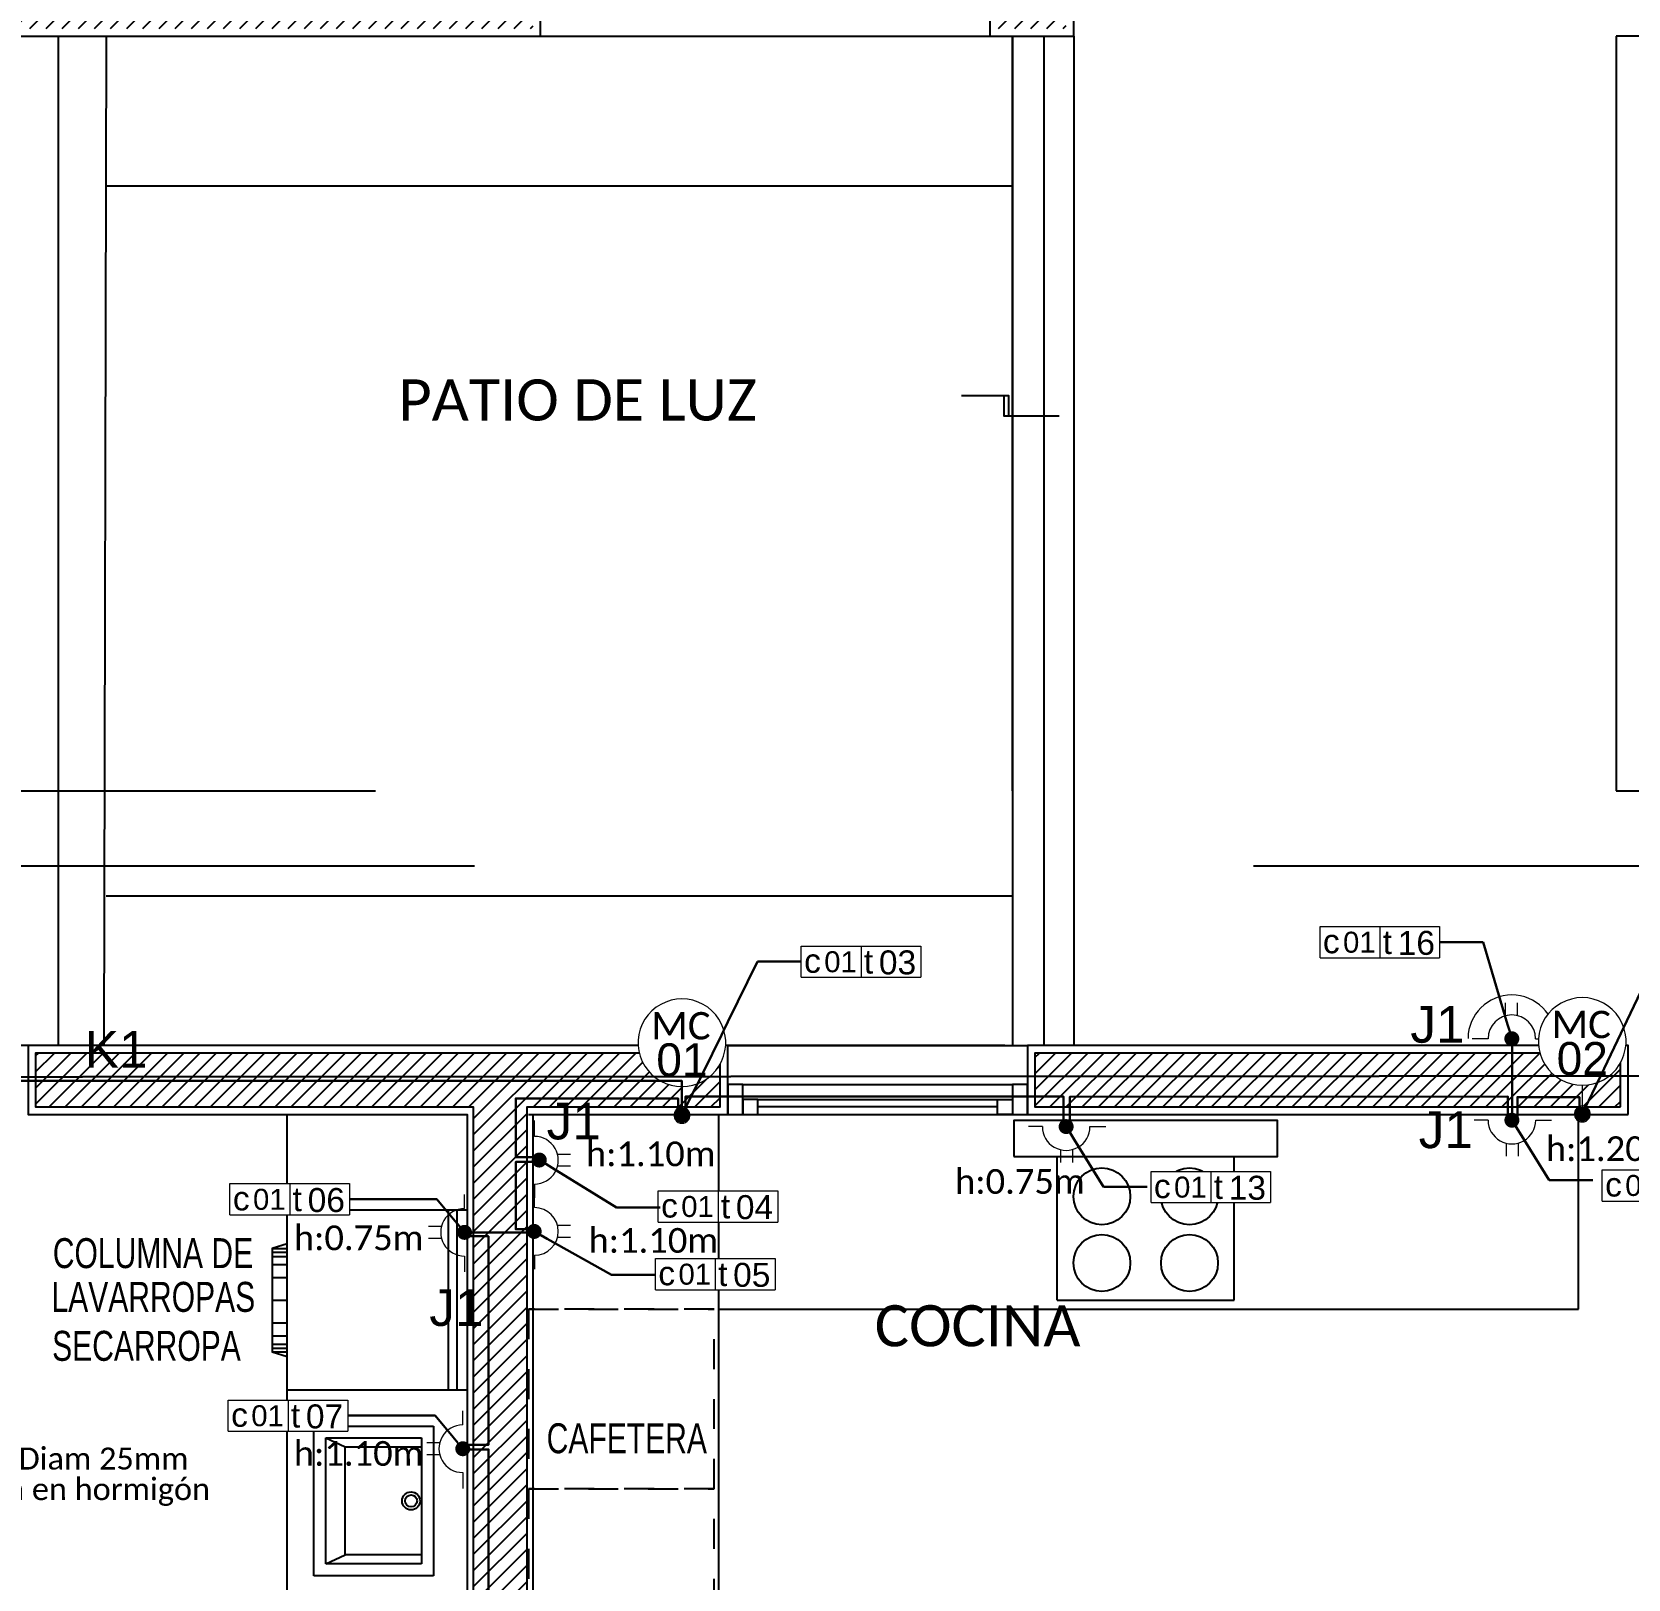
# Model space of a CAD drawing. Header units: millimetres. Extents: x 430 to 1353, y -204 to 152.
# Drawn here: x 645.2 to 650.53, y 6.86 to 12.03 of the extents above; entities that cross this region are included whole.
import ezdxf
from ezdxf import colors
from ezdxf.entities.mleader import LeaderData, LeaderLine
from ezdxf.enums import TextEntityAlignment as Align
from ezdxf.math import Vec2, Vec3

# ---------------------------------------------------------------- set-up
doc = ezdxf.new("R2010")
doc.units = ezdxf.units.MM
doc.linetypes.add('DASHED', pattern=[0.3, 0.17, -0.13])
doc.linetypes.add('HIDDENX3', pattern=[0.15, 0.1, -0.05])
doc.layers.get('0').update_dxf_attribs({"color": 250})
for name, color, linetype in [('A Eq. Fijo', 252, 'Continuous'), ('AN - Designacion Corte 1-50', 252, 'Continuous'), ('AR - Carpinteria', 252, 'Continuous'), ('AR - Equipamiento Fijo', 252, 'Continuous'), ('AR - Ht', 252, 'Continuous'), ('AR - Proyeccion', 252, 'DASHED'), ('AR - Vista 05', 252, 'Continuous'), ('AR - Vista 1', 252, 'Continuous'), ('AR - Vista 2', 252, 'Continuous'), ('AR - Vista 4', 252, 'Continuous'), ('AR_Vista 1', 252, 'Continuous'), ('ER-AA', 252, 'HIDDENX3'), ('ND- ESPACIOS', 253, 'Continuous')]:
    doc.layers.add(name, color=color, linetype=linetype)
for name, color, linetype, lineweight in [('ND-Cotas', 252, 'Continuous', 9), ('ND-texto', 251, 'Continuous', 15), ('ND-TUE_Boca', 5, 'Continuous', 9), ('ND-TUG-C1', 112, 'Continuous', 30), ('ND-TUG-C4', 173, 'Continuous', 30), ('ND-TUG_Boca', 160, 'Continuous', 9)]:
    doc.layers.add(name, color=color, linetype=linetype, lineweight=lineweight)
doc.styles.add('50-TXT', font='GOTHIC.TTF', dxfattribs={"width": 0.75, "height": 0.1})
doc.styles.add('Arial', font='arial.ttf')
doc.styles.add('IMPLANTACION', font='arial.ttf', dxfattribs={"height": 0.3})
doc.styles.add('MtXpl_Calibri', font='calibri.ttf')
doc.styles.get("Standard").update_dxf_attribs({"font": 'arial.ttf'})

# ---------------------------------------------------------------- blocks, each defined once
blk = doc.blocks.new('Toma_doble')
for p, q in [((-0.0208, 0.1066), (-0.0208, 0.1501)), ((0.0192, 0.1071), (0.0192, 0.1501)), ((-0.0794, 0.03), (-0.1322, 0.03)), ((0.0794, 0.03), (0.126, 0.03))]:
    blk.add_line(p, q)
blk.add_arc((0, 0.03), 0.0794, 360, 180)
blk = doc.blocks.new('Motor_cortinero')
for points in [[(689.0719, 30.4479), (689.0473, 30.4464), (689.0231, 30.4418), (688.9996, 30.4341), (688.9773, 30.4236), (688.9565, 30.4104), (688.9375, 30.3947), (688.9206, 30.3767), (688.9061, 30.3567), (688.8942, 30.3351), (688.8851, 30.3122), (688.879, 30.2883), (688.8759, 30.2638), (688.8759, 30.2391), (688.879, 30.2147), (688.8851, 30.1908), (688.8942, 30.1678), (688.9061, 30.1462), (688.9206, 30.1263), (688.9375, 30.1083), (688.9565, 30.0925), (688.9773, 30.0793), (688.9996, 30.0688), (689.0231, 30.0612), (689.0473, 30.0566), (689.0719, 30.055), (689.0966, 30.0566), (689.1208, 30.0612), (689.1443, 30.0688), (689.1666, 30.0793), (689.1874, 30.0925), (689.2064, 30.1083), (689.2233, 30.1263), (689.2378, 30.1462), (689.2497, 30.1678), (689.2588, 30.1908), (689.2649, 30.2147), (689.268, 30.2391), (689.268, 30.2638), (689.2649, 30.2883), (689.2588, 30.3122), (689.2497, 30.3351), (689.2378, 30.3567), (689.2233, 30.3767), (689.2064, 30.3947), (689.1874, 30.4104), (689.1666, 30.4236), (689.1443, 30.4341), (689.1208, 30.4418), (689.0966, 30.4464)], [(689.0719, 29.9621), (689.0634, 29.9611), (689.0553, 29.958), (689.0482, 29.9531), (689.0424, 29.9467), (689.0384, 29.939), (689.0364, 29.9306), (689.0364, 29.922), (689.0384, 29.9136), (689.0424, 29.9059), (689.0482, 29.8995), (689.0553, 29.8946), (689.0634, 29.8915), (689.0719, 29.8904), (689.0805, 29.8915), (689.0886, 29.8946), (689.0957, 29.8995), (689.1014, 29.9059), (689.1055, 29.9136), (689.1075, 29.922), (689.1075, 29.9306), (689.1055, 29.939), (689.1014, 29.9467), (689.0957, 29.9531), (689.0886, 29.958), (689.0805, 29.9611)]]:
    blk.add_wipeout(points)
h = blk.add_hatch()
h.set_pattern_fill('ANGLE', color=256)
h.set_pattern_definition([(0, (0, -0.042), (0, 6.985), [5.08, -1.905]), (90, (0, -0.042), (-6.985, 4e-16), [5.08, -1.905])])
h.paths.add_polyline_path([(689.0361, 29.9263, 1), (689.1078, 29.9263, 1)])
blk.add_line((689.0719, 30.055), (689.0719, 29.9263))
for points in [[(689.0719, 30.4479), (689.0473, 30.4464), (689.0231, 30.4418), (688.9996, 30.4341), (688.9773, 30.4236), (688.9565, 30.4104), (688.9375, 30.3947), (688.9206, 30.3767), (688.9061, 30.3567), (688.8942, 30.3351), (688.8851, 30.3122), (688.879, 30.2883), (688.8759, 30.2638), (688.8759, 30.2391), (688.879, 30.2147), (688.8851, 30.1908), (688.8942, 30.1678), (688.9061, 30.1462), (688.9206, 30.1263), (688.9375, 30.1083), (688.9565, 30.0925), (688.9773, 30.0793), (688.9996, 30.0688), (689.0231, 30.0612), (689.0473, 30.0566), (689.0719, 30.055), (689.0966, 30.0566), (689.1208, 30.0612), (689.1443, 30.0688), (689.1666, 30.0793), (689.1874, 30.0925), (689.2064, 30.1083), (689.2233, 30.1263), (689.2378, 30.1462), (689.2497, 30.1678), (689.2588, 30.1908), (689.2649, 30.2147), (689.268, 30.2391), (689.268, 30.2638), (689.2649, 30.2883), (689.2588, 30.3122), (689.2497, 30.3351), (689.2378, 30.3567), (689.2233, 30.3767), (689.2064, 30.3947), (689.1874, 30.4104), (689.1666, 30.4236), (689.1443, 30.4341), (689.1208, 30.4418), (689.0966, 30.4464)], [(689.0719, 29.9621), (689.0634, 29.9611), (689.0553, 29.958), (689.0482, 29.9531), (689.0424, 29.9467), (689.0384, 29.939), (689.0364, 29.9306), (689.0364, 29.922), (689.0384, 29.9136), (689.0424, 29.9059), (689.0482, 29.8995), (689.0553, 29.8946), (689.0634, 29.8915), (689.0719, 29.8904), (689.0805, 29.8915), (689.0886, 29.8946), (689.0957, 29.8995), (689.1014, 29.9059), (689.1055, 29.9136), (689.1075, 29.922), (689.1075, 29.9306), (689.1055, 29.939), (689.1014, 29.9467), (689.0957, 29.9531), (689.0886, 29.958), (689.0805, 29.9611)]]:
    blk.add_lwpolyline(points, close=True)
at = {"style": 'MtXpl_Calibri'}
blk.add_text('MC', height=0.12264, rotation=0.00461, dxfattribs=at).set_placement((688.9347, 30.2663))
blk = doc.blocks.new('Motor cortinero numerado')
at = {"xscale": 0.744428715064112, "yscale": 0.744428715064112, "zscale": 0.744428715064112}
blk.add_blockref('Motor_cortinero', (-512.9649, -22.278), dxfattribs=at)
at = {"style": 'IMPLANTACION'}
blk.add_attdef('NU', text='', height=0.11, dxfattribs=at).set_placement((0, 0.1852), align=Align.MIDDLE)
blk = doc.blocks.new('_Dot')
at = {"color": 0, "linetype": 'ByBlock', "lineweight": -2}
blk.add_line((-0.5, 0), (-1, 0), dxfattribs=at)
at = {"color": 0, "linetype": 'ByBlock', "const_width": 0.5}
blk.add_lwpolyline([(-0.25, 0, 1), (0.25, 0, 1)], format="xyb", close=True, dxfattribs=at)
blk = doc.blocks.new('Nomenclatura toma 10 A')
at = {"lineweight": 9}
blk.add_lwpolyline([(0, 0.0522), (0.3993, 0.0522), (0.3993, -0.0522), (0, -0.0522)], close=True, dxfattribs=at)
blk.add_wipeout([(0, 0.0522), (0.3993, 0.0522), (0.3993, -0.0522), (0, -0.0522)], dxfattribs=at)
for p, q in [((0, -0.0522), (0, 0.0522)), ((0, 0.0522), (0.3993, 0.0522)), ((0.1996, 0.0522), (0.1996, -0.0522)), ((0.1996, 0.0522), (0.1996, -0.0522)), ((0.3993, 0.0522), (0.3993, -0.0522)), ((0, -0.0522), (0.3993, -0.0522)), ((0, -0.0522), (0.3993, -0.0522))]:
    blk.add_line(p, q, dxfattribs=at)
at = {"lineweight": 9, "style": 'IMPLANTACION'}
for s, p in [('c', (0.0097, -0.0373)), ('t', (0.2092, -0.0399))]:
    blk.add_text(s, height=0.08, dxfattribs=at).set_placement(p)
for p, height in [((0.0769, -0.0353), 0.07), ((0.2594, -0.0426), 0.08)]:
    blk.add_attdef('00', p, '', height=height, dxfattribs=at)
blk = doc.blocks.new('lavarropas')
for p, q in [((0.4413, 1.1183), (0.4413, 0.5183)), ((1.0413, 1.1183), (0.4413, 1.1183)), ((0.4413, 1.0848), (1.0413, 1.0848)), ((1.0413, 1.1183), (1.0413, 0.5183)), ((0.4413, 1.0559), (1.0413, 1.0559)), ((0.4413, 0.5183), (1.0413, 0.5183)), ((0.5691, 0.4674), (0.5691, 0.5183)), ((0.5814, 0.4674), (0.5814, 0.5183)), ((0.595, 0.4674), (0.595, 0.5183)), ((0.6222, 0.4674), (0.6222, 0.5183)), ((0.6654, 0.4674), (0.6654, 0.5183)), ((0.7413, 0.4674), (0.7413, 0.5183)), ((0.8173, 0.4674), (0.8173, 0.5183)), ((0.8605, 0.4674), (0.8605, 0.5183)), ((0.8876, 0.4674), (0.8876, 0.5183)), ((0.9012, 0.4674), (0.9012, 0.5183)), ((0.9136, 0.4674), (0.9136, 0.5183))]:
    blk.add_line(p, q)
blk.add_lwpolyline([(0.5535, 0.5183), (0.9292, 0.5183), (0.9136, 0.4674), (0.5691, 0.4674)], close=True)
blk = doc.blocks.new('SAPLS521')
for p, q in [((-0.25, 0), (0.25, 0)), ((-0.25, -0.4), (-0.25, 0)), ((0.25, 0), (0.25, -0.4)), ((-0.21, -0.04), (0.21, -0.04)), ((-0.21, -0.36), (-0.21, -0.04)), ((-0.1805, -0.2953), (-0.1805, -0.04)), ((0.1805, -0.04), (0.1805, -0.2953)), ((0.21, -0.04), (0.21, -0.36)), ((-0.21, -0.36), (-0.1805, -0.2953)), ((0.1805, -0.2953), (-0.1805, -0.2953)), ((0.21, -0.36), (0.1805, -0.2953)), ((0.21, -0.36), (-0.21, -0.36)), ((0.25, -0.4), (-0.25, -0.4))]:
    blk.add_line(p, q)
for radius in [0.03, 0.02]:
    blk.add_circle((0, -0.0751), radius)
blk = doc.blocks.new('*U496')
at = {"color": 8}
blk.add_line((0.9, 0.025), (0.1, 0.025), dxfattribs=at)
at = {"layer": 'AR - Carpinteria'}
for p, q in [((0.05, 0.1), (0.95, 0.1)), ((0.05, 0), (0.95, 0)), ((0.1, 0.05), (0.9, 0.05))]:
    blk.add_line(p, q, dxfattribs=at)
for points in [[(0, 0), (0.05, 0), (0.05, 0.1), (0, 0.1)], [(0.95, 0), (1, 0), (1, 0.1), (0.95, 0.1)], [(0.05, 0), (0.1, 0), (0.1, 0.05), (0.05, 0.05)], [(0.95, 0), (0.9, 0), (0.9, 0.05), (0.95, 0.05)]]:
    blk.add_lwpolyline(points, close=True, dxfattribs=at)
blk = doc.blocks.new('PLANTA BAJA')
at = {"layer": 'AR - Ht', "true_color": 0x383838, "transparency": 33554610}
h = blk.add_hatch(dxfattribs=at)
h.set_pattern_fill('ANSI31', color=250, scale=0.012)
h.set_pattern_definition([(45, (-605.2518, -51.777135), (-0.0269407684, 0.0269407684), [])])
h.paths.add_polyline_path([(23.605, 24.735), (23.425, 24.735), (23.425, 24.69), (22.52, 24.69), (22.52, 24.6304), (22.7591, 24.6304), (22.7591, 24.5804), (22.52, 24.5804), (22.52, 24.52), (23.425, 24.52), (23.425, 24.45), (23.605, 24.45)])
h.paths.add_polyline_path([(18.205, 30.805), (18.025, 30.805), (18.025, 30.625), (18.205, 30.625)])
h.paths.add_polyline_path([(0.205, 16.225), (1.215, 16.225), (1.215, 16.405), (0.025, 16.405), (0.025, 10.52), (0.205, 10.52), (0.205, 11.8904), (0.205, 13.0025), (1.1975, 13.0025), (1.1975, 13.0679), (0.5175, 13.0679), (0.5175, 13.1179), (1.1975, 13.1179), (1.1975, 13.1825), (0.205, 13.1825), (0.205, 14.9569), (0.82, 14.9569), (0.82, 15.0769), (0.205, 15.0769)])
h.paths.add_polyline_path([(4.45, 16.405), (2.165, 16.405), (2.165, 16.225), (3.625, 16.225), (3.625, 13.1825), (2.6375, 13.1825), (2.6375, 13.1179), (3.3175, 13.1179), (3.3175, 13.0679), (2.6375, 13.0679), (2.6375, 13.0025), (3.625, 13.0025), (3.625, 12.015), (3.805, 12.015), (3.805, 16.225), (4.45, 16.225)])
h.paths.add_polyline_path([(7.455, 16.405), (5.5, 16.405), (5.5, 16.225), (7.455, 16.225)])
h.paths.add_polyline_path([(7.34, 11.005), (3.805, 11.005), (3.805, 11.075), (3.625, 11.075), (3.625, 10.825), (4.155, 10.825), (4.155, 8.47), (3.625, 8.47), (3.625, 8.35), (4.275, 8.35), (4.275, 10.825), (7.22, 10.825), (7.22, 7.405), (7.225, 7.405), (7.225, 0.025), (7.405, 0.025), (7.405, 7.225), (7.475, 7.225), (7.475, 7.405), (7.34, 7.405)])
h.paths.add_polyline_path([(3.805, 7.405), (2.615, 7.405), (2.615, 7.8154), (2.495, 7.8154), (2.495, 7.405), (0.205, 7.405), (0.205, 7.96), (0.025, 7.96), (0.025, 0.025), (0.205, 0.025), (0.205, 7.225), (3.805, 7.225)])
h.paths.add_polyline_path([(11.69, 7.405), (9.89, 7.405), (9.725, 7.405), (9.725, 7.225), (11.69, 7.225)])
h.paths.add_polyline_path([(14.62, 11.005), (10.81, 11.005), (10.81, 10.825), (14.62, 10.825)])
h.paths.add_polyline_path([(18.225, 11.005), (15.875, 11.005), (15.875, 10.825), (18.055, 10.825), (18.055, 9.505), (17.475, 9.505), (17.475, 9.175), (17.215, 9.175), (17.215, 9.055), (18.055, 9.055), (18.055, 7.405), (17.47, 7.405), (17.47, 7.225), (18.035, 7.225), (18.195, 7.225), (18.22, 7.225), (18.22, 7.405), (18.175, 7.405), (18.175, 10.825), (18.225, 10.825)])
h.paths.add_polyline_path([(18.055, 9.425), (18.055, 9.175), (17.555, 9.175), (17.555, 9.425)], flags=16)
h.paths.add_polyline_path([(16.42, 7.405), (16.375, 7.405), (16.375, 9.95), (16.255, 9.95), (16.255, 7.405), (13.74, 7.405), (13.74, 7.225), (14.29, 7.225), (14.29, 5.415), (14.74, 5.415), (14.74, 7.225), (16.395, 7.225), (16.42, 7.2251)])
h.paths.add_polyline_path([(23.605, 16.405), (21.57, 16.405), (21.57, 16.225), (23.425, 16.225), (23.425, 11.685), (19.375, 11.685), (19.375, 12.365), (19.255, 12.365), (19.17, 12.365), (19.17, 12.245), (19.255, 12.245), (19.255, 11.005), (19.165, 11.005), (19.165, 10.825), (19.375, 10.825), (19.375, 11.565), (23.425, 11.565), (23.425, 7.405), (21.57, 7.405), (21.57, 7.225), (23.605, 7.225)])
h.paths.add_polyline_path([(18.22, 16.405), (17.91, 16.405), (17.91, 16.225), (18.055, 16.225), (18.055, 12.25), (18.22, 12.25), (18.22, 12.36), (18.175, 12.36), (18.175, 16.225), (18.22, 16.225)])
h.paths.add_polyline_path([(21.77, 23.57), (20.7625, 23.57), (20.7625, 23.535), (21.3625, 23.535), (21.3625, 23.435), (20.7625, 23.435), (20.7625, 23.4), (21.66, 23.4), (21.66, 23.165), (21.77, 23.165)])
h.paths.add_polyline_path([(18.9175, 23.535), (19.5125, 23.535), (19.5125, 23.57), (18.215, 23.57), (18.215, 23.615), (18.025, 23.615), (18.025, 19.825), (18.23, 19.825), (18.255, 19.825), (18.255, 20.005), (18.205, 20.005), (18.205, 23.4), (19.5125, 23.4), (19.5125, 23.435), (18.9175, 23.435)])
h.paths.add_polyline_path([(23.605, 30.805), (23.355, 30.805), (23.355, 30.625), (23.425, 30.625), (23.425, 26.15), (21.66, 26.15), (21.66, 24.52), (21.77, 24.52), (21.77, 26.04), (23.425, 26.04), (23.425, 25.785), (23.605, 25.785)])
h.paths.add_polyline_path([(3.825, 20.005), (2.3749, 20.005), (2.3749, 20.055), (2.265, 20.055), (2.265, 20.005), (0.205, 20.005), (0.205, 20.055), (0.025, 20.055), (0.025, 19.825), (3.825, 19.825)])
h.paths.add_polyline_path([(5.605, 23.61), (5.425, 23.61), (5.425, 20.005), (5.375, 20.005), (5.375, 19.825), (5.4, 19.825), (5.605, 19.825)])
h.paths.add_polyline_path([(5.605, 30.805), (5.425, 30.805), (5.425, 30.625), (5.605, 30.625)])
h.paths.add_polyline_path([(0.21, 21.41), (0.21, 21.66), (0.36, 21.66), (0.36, 21.41)], flags=16)
h.paths.add_polyline_path([(0.435, 21.66), (2.2649, 21.66), (2.2649, 20.905), (2.3749, 20.905), (2.3749, 21.66), (4.055, 21.66), (4.055, 20.96), (4.165, 20.96), (4.165, 21.635), (4.165, 22.685), (4.015, 22.685), (4.015, 21.77), (1.965, 21.77), (1.965, 22.685), (1.815, 22.685), (1.815, 21.77), (0.42, 21.77), (0.205, 21.77), (0.205, 30.625), (0.275, 30.625), (0.275, 30.805), (0.23, 30.805), (0.025, 30.805), (0.025, 21.085), (0.205, 21.085), (0.205, 21.335), (0.435, 21.335)])
h.paths.add_polyline_path([(1.995, 8.7404), (1.995, 9.055), (2.445, 9.055), (2.445, 8.7404)], flags=16)
h.paths.add_polyline_path([(2.615, 9.035), (2.615, 9.175), (0.205, 9.175), (0.205, 9.47), (0.025, 9.47), (0.025, 9.035), (0.025, 9.01), (0.205, 9.01), (0.205, 9.055), (1.915, 9.055), (1.915, 8.6604), (2.615, 8.6604)])
h.paths.add_polyline_path([(23.425, 21.935), (23.17, 21.935), (23.17, 22.09), (23.425, 22.09)], flags=16)
h.paths.add_polyline_path([(23.605, 23.4), (23.425, 23.4), (23.425, 23.335), (22.62, 23.335), (22.62, 23.2754), (22.8591, 23.2754), (22.8591, 23.2254), (22.62, 23.2254), (22.62, 23.165), (23.425, 23.165), (23.425, 22.165), (23.095, 22.165), (23.095, 21.935), (21.795, 21.935), (21.66, 21.935), (21.66, 21.865), (21.795, 21.865), (23.425, 21.865), (23.425, 20.005), (21.77, 20.005), (21.77, 21.115), (21.66, 21.115), (21.66, 20.005), (21.605, 20.005), (21.605, 19.825), (21.64, 19.825), (23.605, 19.825)])
at = {"layer": 'AN - Designacion Corte 1-50'}
blk.add_lwpolyline([(5.5811, 18.531), (5.413, 18.531), (5.413, 18.599), (5.2702, 18.599)], dxfattribs=at)
at = {"layer": 'AR - Carpinteria'}
blk.add_line((3.85, 19.8), (5.35, 19.8), dxfattribs=at)
at = {"layer": 'AR - Equipamiento Fijo'}
for p, q in [((3.005, 13.19), (3.005, 16.2)), ((4.445, 13.163), (4.445, 16.2)), ((7.315, 15.55), (7.315, 16.2)), ((5.575, 15.58), (5.575, 16.06)), ((5.575, 16.06), (6.165, 16.06)), ((6.165, 15.58), (6.165, 16.06)), ((5.575, 15.58), (6.165, 15.58)), ((4.445, 15.55), (7.315, 15.55))]:
    blk.add_line(p, q, dxfattribs=at)
at = {"layer": 'AR - Proyeccion', "ltscale": 20}
for points in [[(0, 6.49), (-0.0998, 6.49), (-0.1002, 17.28), (5.425, 17.28), (5.425, 19.8)], [(7.44, 19.8), (7.44, 17.28), (7.64, 17.28), (7.64, 19.8), (7.44, 19.8)]]:
    blk.add_lwpolyline(points, dxfattribs=at)
blk.add_lwpolyline([(0.23, 17.03), (23.4, 17.03), (23.4, 16.43), (0.23, 16.43)], close=True, dxfattribs=at)
at = {"layer": 'AR - Vista 05'}
for points in [[(5.4, 19.8), (5.63, 19.8), (5.63, 23.635), (5.4, 23.635), (5.4, 20.03), (5.35, 20.03), (5.35, 19.8)], [(7.48, 16.2), (7.48, 16.43), (5.475, 16.43), (5.475, 16.2)], [(5.43, 16.06), (6.31, 16.06), (6.31, 16.18), (5.43, 16.18)]]:
    blk.add_lwpolyline(points, close=True, dxfattribs=at)
for points in [[(0, 20.08), (0, 19.8), (3.85, 19.8), (3.85, 20.03), (2.3999, 20.03), (2.3999, 20.08), (2.2399, 20.08), (2.24, 20.03), (0.23, 20.03), (0.23, 20.08)], [(2.6175, 13.0679), (2.6175, 12.9825), (3.605, 12.9825), (3.605, 11.995), (3.825, 11.995), (3.825, 16.2), (4.475, 16.2), (4.475, 16.43), (2.14, 16.43), (2.14, 16.2), (3.605, 16.2), (3.605, 13.2025), (2.6175, 13.2025), (2.6175, 13.1179)]]:
    blk.add_lwpolyline(points, dxfattribs=at)
for centre in [(5.7238, 15.9264), (6.0162, 15.9264), (5.7238, 15.7042), (6.0162, 15.7042)]:
    blk.add_circle(centre, 0.0949, dxfattribs=at)
at = {"layer": 'AR - Vista 1'}
blk.add_line((4.475, 16.43), (5.475, 16.43), dxfattribs=at)
at = {"layer": 'AR - Vista 2'}
for points in [[(2.24, 19.8), (2.24, 16.43)], [(2.4, 19.8), (2.3928, 16.43)], [(5.425, 19.8), (5.425, 16.43)], [(5.53, 19.8), (5.53, 16.43)], [(5.63, 19.8), (5.63, 16.43)], [(5.63, 19.8), (5.63, 16.43)]]:
    blk.add_lwpolyline(points, dxfattribs=at)
at = {"layer": 'AR - Vista 4'}
blk.add_lwpolyline([(2.6375, 13.0679), (2.6375, 13.0025), (3.625, 13.0025), (3.625, 12.015), (3.805, 12.015), (3.805, 16.225), (4.45, 16.225), (4.45, 16.405), (2.165, 16.405), (2.165, 16.225), (3.625, 16.225), (3.625, 13.1825), (2.6375, 13.1825), (2.6375, 13.1179)], dxfattribs=at)
blk.add_lwpolyline([(7.455, 16.225), (7.455, 16.405), (5.5, 16.405), (5.5, 16.225)], close=True, dxfattribs=at)
at = {"layer": 'AR_Vista 1'}
for points in [[(2.4, 19.3), (5.4226, 19.3)], [(2.4, 16.93), (5.425, 16.93)]]:
    blk.add_lwpolyline(points, dxfattribs=at)
at = {"layer": 'A Eq. Fijo', "ltscale": 0.5, "rotation": 270}
blk.add_blockref('SAPLS521', (3.493, 14.91), dxfattribs=at)
at = {"layer": 'AR - Carpinteria'}
blk.add_blockref('*U496', (4.475, 16.2), dxfattribs=at)
at = {"layer": 'AR - Equipamiento Fijo', "ltscale": 0.5, "xscale": -1, "rotation": 270}
blk.add_blockref('lavarropas', (2.4867, 14.8387), dxfattribs=at)

msp = doc.modelspace()

# ---------------------------------------------------------------- linework, layer by layer
at = {"layer": 'AN - Designacion Corte 1-50'}
msp.add_lwpolyline([(648.6154, 10.7431), (648.4472, 10.7431), (648.4472, 10.811), (648.3045, 10.811)], dxfattribs=at)
at = {"layer": 'ER-AA'}
for p, q in [((646.8592, 7.762), (647.4792, 7.762)), ((646.8592, 7.162), (647.4792, 7.162))]:
    msp.add_line(p, q, dxfattribs=at)
for points in [[(646.8592, 7.162), (647.4792, 7.162), (647.4792, 7.762), (646.8592, 7.762), (646.8592, 7.162)], [(646.8592, 6.562), (647.4792, 6.562), (647.4792, 7.162), (646.8592, 7.162), (646.8592, 6.562)]]:
    msp.add_lwpolyline(points, dxfattribs=at)
at = {"layer": 'ND-TUE_Boca'}
msp.add_arc((650.1416, 8.6647), 0.1462, 0.3822, 179.5924, dxfattribs=at)
at = {"layer": 'ND-TUG-C1'}
msp.add_line((646.6459, 8.0184), (646.8723, 8.0184), dxfattribs=at)
for points in [[(650.1429, 8.3697), (650.1429, 8.6554)], [(648.6663, 8.3754), (648.6663, 8.4712), (650.1279, 8.4724), (650.1279, 8.3879)], [(646.8755, 8.0288), (646.8167, 8.0288), (646.8167, 8.2534), (646.8959, 8.2534)], [(646.644, 7.3089), (646.7257, 7.3089), (646.7257, 8.0053), (646.6481, 8.0053)], [(646.6559, 7.2936), (646.7263, 7.2936), (646.7263, 5.7226)]]:
    msp.add_lwpolyline(points, dxfattribs=at)

# ---------------------------------------------------------------- block references
at = {"layer": 'AR - Vista 05'}
msp.add_blockref('PLANTA BAJA', (643.0495, -7.788), dxfattribs=at)
at = {"layer": 'ND-TUG_Boca'}
msp.add_blockref('Toma_doble', (650.1416, 8.6347), dxfattribs=at)
for p, rotation in [((646.8495, 8.2592), 269.983446997225), ((648.654, 8.4014), 180), ((646.8494, 8.0215), 270), ((646.6759, 8.0184), 89.99999999999999), ((646.6701, 7.2961), 89.99999999999999)]:
    msp.add_blockref('Toma_doble', p, dxfattribs=dict(at, rotation=rotation))

# ---------------------------------------------------------------- texts
at = {"layer": 'ER-AA', "style": '50-TXT', "width": 0.75}
for s, p in [('COLUMNA DE', (645.2717, 7.8991)), ('LAVARROPAS', (645.2673, 7.7531)), ('SECARROPA', (645.2695, 7.5896)), ('CAFETERA', (646.9201, 7.2811))]:
    msp.add_text(s, height=0.1, dxfattribs=at).set_placement(p)
at = {"layer": 'ND- ESPACIOS', "char_height": 0.15, "attachment_point": 1, "rotation": 0.0046}
for s, width, gutter_width, insert in [('{\\fCalibri|b0|i0|c0|p34;\\H0.91667x;PATIO DE LUZ}', 2.082022, 10.7544, (646.4255, 10.8658)), ('{\\fCalibri|b0|i0|c0|p34;\\H0.91667x;COCINA}', 1.191821, 10.1758, (648.0152, 7.7753))]:
    msp.add_mtext_dynamic_manual_height_columns(s, width=width, gutter_width=gutter_width, heights=[0.3575], dxfattribs=dict(at, insert=insert))
at = {"layer": 'ND-Cotas', "char_height": 0.09, "attachment_point": 1, "rotation": 0.0046}
for s, insert in [('{\\fCalibri|b0|i0|c0|p34;\\H0.91667x;h:1.10m}', (647.0511, 8.3217)), ('{\\fCalibri|b0|i0|c0|p34;\\H0.91667x;h:1.20m}', (650.2551, 8.339)), ('{\\fCalibri|b0|i0|c0|p34;\\H0.91667x;h:0.75m}', (648.2832, 8.2295)), ('{\\fCalibri|b0|i0|c0|p34;\\H0.91667x;h:0.75m}', (646.0763, 8.0414))]:
    msp.add_mtext_dynamic_manual_height_columns(s, width=0.67411, gutter_width=10.291, heights=[0.1264], dxfattribs=dict(at, insert=insert))
at = {"layer": 'ND-texto', "style": 'Arial'}
for s, p in [('J1', (649.8029, 8.6516)), ('K1', (645.3783, 8.5681)), ('J1', (646.9199, 8.3287)), ('J1', (649.8307, 8.2996)), ('J1', (646.5284, 7.706))]:
    msp.add_text(s, height=0.12266, dxfattribs=at).set_placement(p)

# ---------------------------------------------------------------- leaders
at = {"layer": 'ND-TUG-C1', "lineweight": 9}
ml = msp.add_multileader_mtext('Standard', dxfattribs=at)
ml.set_content('')
ml.set_leader_properties(color=256, linetype='ByLayer', lineweight=-1)
ml.set_arrow_properties(name='DOT')
ml.build(insert=Vec2(0, 0))
ml.multileader.update_dxf_attribs({"dogleg_length": 0.1458, "arrow_head_size": 0.05})
ctx = ml.context
ctx.base_point, ctx.char_height, ctx.arrow_head_size, ctx.landing_gap_size, ctx.plane_origin = Vec3(649.9006, 8.9874), 0.25, 0.05, 0.09, Vec3(650.5886, 9.3746)
ctx.attachment_type = 1
notes = []
notes.append((ctx, [(0, (1, 1, 0), (650.0464, 8.9874), (-1, 0), 0.1458, [(0, [(650.1416, 8.6647)], 0, [])])]))
ctx.mtext, ml.multileader.dxf.content_type = None, 0
ml = msp.add_multileader_mtext('Standard', dxfattribs=at)
ml.set_content('')
ml.set_leader_properties(color=256, linetype='ByLayer', lineweight=-1)
ml.set_arrow_properties(name='DOT')
ml.build(insert=Vec2(0, 0))
ml.multileader.update_dxf_attribs({"dogleg_length": 0.1458, "arrow_head_size": 0.05})
ctx = ml.context
ctx.base_point, ctx.char_height, ctx.arrow_head_size, ctx.landing_gap_size, ctx.plane_origin = Vec3(648.9245, 8.1708), 0.25, 0.05, 0.09, Vec3(650.0072, 8.5513)
ctx.attachment_type = 1
notes.append((ctx, [(1, (1, 1, 0), (648.7787, 8.1708), (1, 0), 0.1458, [(0, [(648.654, 8.3714)], 0, [])])]))
ctx.mtext, ml.multileader.dxf.content_type = None, 0
ml = msp.add_multileader_mtext('Standard', dxfattribs=at)
ml.set_content('')
ml.set_leader_properties(color=256, linetype='ByLayer', lineweight=-1)
ml.set_arrow_properties(name='DOT')
ml.build(insert=Vec2(0, 0))
ml.multileader.update_dxf_attribs({"dogleg_length": 0.1458, "arrow_head_size": 0.05})
ctx = ml.context
ctx.base_point, ctx.char_height, ctx.arrow_head_size, ctx.landing_gap_size, ctx.plane_origin = Vec3(646.2624, 8.129), 0.25, 0.05, 0.09, Vec3(646.8219, 8.1327)
ctx.attachment_type = 1
notes.append((ctx, [(0, (1, 1, 0), (646.5539, 8.129), (-1, 0), 0.2915, [(0, [(646.6459, 8.0184)], 0, [])])]))
ctx.mtext, ml.multileader.dxf.content_type = None, 0
ml = msp.add_multileader_mtext('Standard', dxfattribs=at)
ml.set_content('')
ml.set_leader_properties(color=256, linetype='ByLayer', lineweight=-1)
ml.set_arrow_properties(name='DOT')
ml.build(insert=Vec2(0, 0))
ml.multileader.update_dxf_attribs({"dogleg_length": 0.1458, "arrow_head_size": 0.05})
ctx = ml.context
ctx.base_point, ctx.char_height, ctx.arrow_head_size, ctx.landing_gap_size, ctx.plane_origin = Vec3(647.2823, 7.8761), 0.25, 0.05, 0.09, Vec3(648.2316, 8.2013)
ctx.attachment_type = 1
notes.append((ctx, [(1, (1, 1, 0), (647.1365, 7.8761), (1, 0), 0.1458, [(0, [(646.8784, 8.0215)], 0, [])])]))
ctx.mtext, ml.multileader.dxf.content_type = None, 0
ml = msp.add_multileader_mtext('Standard', dxfattribs=at)
ml.set_content('')
ml.set_leader_properties(color=256, linetype='ByLayer', lineweight=-1)
ml.set_arrow_properties(name='DOT')
ml.build(insert=Vec2(0, 0))
ml.multileader.update_dxf_attribs({"dogleg_length": 0.1458, "arrow_head_size": 0.05})
ctx = ml.context
ctx.base_point, ctx.char_height, ctx.arrow_head_size, ctx.landing_gap_size, ctx.plane_origin = Vec3(646.2566, 7.4066), 0.25, 0.05, 0.09, Vec3(646.816, 7.4104)
ctx.attachment_type = 1
notes.append((ctx, [(0, (1, 1, 0), (646.548, 7.4066), (-1, 0), 0.2915, [(0, [(646.6401, 7.2961)], 0, [])])]))
ctx.mtext, ml.multileader.dxf.content_type = None, 0
for ctx, leaders in notes:
    for number, flags, end, landing, length, lines in leaders:
        leader = LeaderData()
        leader.index, (leader.has_last_leader_line, leader.has_dogleg_vector, leader.attachment_direction) = number, flags
        leader.last_leader_point, leader.dogleg_vector, leader.dogleg_length = Vec3(end), Vec3(landing), length
        for number, points, colour, breaks in lines:
            line = LeaderLine()
            line.index, line.vertices, line.color, line.breaks = number, Vec3.list(points), colors.encode_raw_color(colour), breaks
            leader.lines.append(line)
        ctx.leaders.append(leader)

# ---------------------------------------------------------------- next in the draw order: block references
at = {"layer": 'ND-TUE_Boca'}
for p, values in [((647.3716, 8.4093), {'NU': '01'}), ((650.3767, 8.4136), {'NU': '02'})]:
    msp.add_blockref('Motor cortinero numerado', p, dxfattribs=at).add_auto_attribs(values)
at = {"layer": 'ND-TUG-C1', "lineweight": 9}
ref = msp.add_blockref('Nomenclatura toma 10 A', (649.5013, 8.9874), dxfattribs=at)
ref.add_attrib('00', '01', (649.5782, 8.952), dxfattribs={"layer": '0', "lineweight": 9, "height": 0.07, "style": 'IMPLANTACION'})
ref.add_attrib('00', '16', (649.7607, 8.9448), dxfattribs={"layer": '0', "lineweight": 9, "height": 0.08, "style": 'IMPLANTACION'})
ref = msp.add_blockref('Nomenclatura toma 10 A', (648.9373, 8.1698), dxfattribs=at)
ref.add_attrib('00', '01', (649.0142, 8.1345), dxfattribs={"layer": '0', "lineweight": 9, "height": 0.07, "style": 'IMPLANTACION'})
ref.add_attrib('00', '13', (649.1967, 8.1273), dxfattribs={"layer": '0', "lineweight": 9, "height": 0.08, "style": 'IMPLANTACION'})
ref = msp.add_blockref('Nomenclatura toma 10 A', (650.4432, 8.1753), dxfattribs=at)
ref.add_attrib('00', '01', (650.5201, 8.14), dxfattribs={"layer": '0', "lineweight": 9, "height": 0.07, "style": 'IMPLANTACION'})
ref.add_attrib('00', '14', (650.7026, 8.1328), dxfattribs={"layer": '0', "lineweight": 9, "height": 0.08, "style": 'IMPLANTACION'})
ref = msp.add_blockref('Nomenclatura toma 10 A', (645.8631, 8.129), dxfattribs=at)
ref.add_attrib('00', '01', (645.94, 8.0937), dxfattribs={"layer": '0', "lineweight": 9, "height": 0.07, "style": 'IMPLANTACION'})
ref.add_attrib('00', '06', (646.1225, 8.0864), dxfattribs={"layer": '0', "lineweight": 9, "height": 0.08, "style": 'IMPLANTACION'})
ref = msp.add_blockref('Nomenclatura toma 10 A', (647.2924, 8.1051), dxfattribs=at)
ref.add_attrib('00', '01', (647.3693, 8.0698), dxfattribs={"layer": '0', "lineweight": 9, "height": 0.07, "style": 'IMPLANTACION'})
ref.add_attrib('00', '04', (647.5517, 8.0626), dxfattribs={"layer": '0', "lineweight": 9, "height": 0.08, "style": 'IMPLANTACION'})
ref = msp.add_blockref('Nomenclatura toma 10 A', (647.2831, 7.8791), dxfattribs=at)
ref.add_attrib('00', '01', (647.36, 7.8438), dxfattribs={"layer": '0', "lineweight": 9, "height": 0.07, "style": 'IMPLANTACION'})
ref.add_attrib('00', '05', (647.5425, 7.8366), dxfattribs={"layer": '0', "lineweight": 9, "height": 0.08, "style": 'IMPLANTACION'})
ref = msp.add_blockref('Nomenclatura toma 10 A', (645.8573, 7.4066), dxfattribs=at)
ref.add_attrib('00', '01', (645.9342, 7.3713), dxfattribs={"layer": '0', "lineweight": 9, "height": 0.07, "style": 'IMPLANTACION'})
ref.add_attrib('00', '07', (646.1166, 7.3641), dxfattribs={"layer": '0', "lineweight": 9, "height": 0.08, "style": 'IMPLANTACION'})

# ---------------------------------------------------------------- next in the draw order: wipeouts: each hides what was drawn before it
msp.add_wipeout([(644.5209, 7.3361), (645.7209, 7.3361), (645.7209, 7.2147), (644.5209, 7.2147)]).dxf.layer = 'ND-TUG-C1'

# ---------------------------------------------------------------- next in the draw order: linework, layer by layer
at = {"layer": 'ER-AA'}
msp.add_line((646.8592, 8.412), (647.4792, 8.412), dxfattribs=at)
at = {"layer": 'ND-TUG-C1'}
for points in [[(643.2853, 8.156), (643.2285, 8.156), (643.2285, 8.524), (647.3717, 8.524), (647.3717, 8.4279)], [(647.3838, 8.4141), (647.3838, 8.4722), (648.645, 8.4722), (648.645, 8.3855)], [(646.892, 8.2689), (646.8172, 8.2689), (646.8172, 8.4653), (647.3589, 8.4653), (647.3589, 8.407)], [(650.16, 8.3904), (650.16, 8.4698), (650.367, 8.4698), (650.367, 8.4308)]]:
    msp.add_lwpolyline(points, dxfattribs=at)

# ---------------------------------------------------------------- next in the draw order: block references
at = {"layer": 'ND-TUG_Boca', "rotation": 180}
msp.add_blockref('Toma_doble', (650.1418, 8.4228), dxfattribs=at)

# ---------------------------------------------------------------- next in the draw order: texts
at = {"layer": 'ND-Cotas', "char_height": 0.09, "attachment_point": 1, "rotation": 0.0046}
for insert in [(647.0598, 8.0327), (646.0762, 7.3216)]:
    msp.add_mtext_dynamic_manual_height_columns('{\\fCalibri|b0|i0|c0|p34;\\H0.91667x;h:1.10m}', width=0.67411, gutter_width=10.291, heights=[0.1264], dxfattribs=dict(at, insert=insert))
at = {"layer": 'ND-texto', "insert": (644.5992, 7.3), "char_height": 0.08, "attachment_point": 1, "rotation": 0.0046}
msp.add_mtext_dynamic_manual_height_columns('{\\fCalibri|b0|i0|c0|p34;\\H0.91667x;2x2,5 + TT - Diam 25mm}', width=1.136882, gutter_width=10.1758, heights=[0.1913], dxfattribs=at)

# ---------------------------------------------------------------- next in the draw order: leaders
at = {"layer": 'ND-TUG-C1', "lineweight": 9}
ml = msp.add_multileader_mtext('Standard', dxfattribs=at)
ml.set_content('')
ml.set_leader_properties(color=256, linetype='ByLayer', lineweight=-1)
ml.set_arrow_properties(name='DOT')
ml.build(insert=Vec2(0, 0))
ml.multileader.update_dxf_attribs({"dogleg_length": 0.1458, "arrow_head_size": 0.05})
ctx = ml.context
ctx.base_point, ctx.char_height, ctx.arrow_head_size, ctx.landing_gap_size, ctx.plane_origin = Vec3(647.7697, 8.9221), 0.25, 0.05, 0.09, Vec3(648.7317, 8.9209)
ctx.attachment_type = 1
notes = []
notes.append((ctx, [(1, (1, 1, 0), (647.6239, 8.9221), (1, 0), 0.1458, [(0, [(647.3716, 8.4093)], 0, [])])]))
ctx.mtext, ml.multileader.dxf.content_type = None, 0
ml = msp.add_multileader_mtext('Standard', dxfattribs=at)
ml.set_content('')
ml.set_leader_properties(color=256, linetype='ByLayer', lineweight=-1)
ml.set_arrow_properties(name='DOT')
ml.build(insert=Vec2(0, 0))
ml.multileader.update_dxf_attribs({"dogleg_length": 0.1458, "arrow_head_size": 0.05})
ctx = ml.context
ctx.base_point, ctx.char_height, ctx.arrow_head_size, ctx.landing_gap_size, ctx.plane_origin = Vec3(650.7754, 8.9436), 0.25, 0.05, 0.09, Vec3(651.7374, 8.9423)
ctx.attachment_type = 1
notes.append((ctx, [(1, (1, 1, 0), (650.6296, 8.9436), (1, 0), 0.1458, [(0, [(650.3769, 8.4136)], 0, [])])]))
ctx.mtext, ml.multileader.dxf.content_type = None, 0
ml = msp.add_multileader_mtext('Standard', dxfattribs=at)
ml.set_content('')
ml.set_leader_properties(color=256, linetype='ByLayer', lineweight=-1)
ml.set_arrow_properties(name='DOT')
ml.build(insert=Vec2(0, 0))
ml.multileader.update_dxf_attribs({"dogleg_length": 0.1458, "arrow_head_size": 0.05})
ctx = ml.context
ctx.base_point, ctx.char_height, ctx.arrow_head_size, ctx.landing_gap_size, ctx.plane_origin = Vec3(650.4123, 8.1922), 0.25, 0.05, 0.09, Vec3(651.495, 8.5726)
ctx.attachment_type = 1
notes.append((ctx, [(1, (1, 1, 0), (650.2664, 8.1922), (1, 0), 0.1458, [(0, [(650.1418, 8.3928)], 0, [])])]))
ctx.mtext, ml.multileader.dxf.content_type = None, 0
ml = msp.add_multileader_mtext('Standard', dxfattribs=at)
ml.set_content('')
ml.set_leader_properties(color=256, linetype='ByLayer', lineweight=-1)
ml.set_arrow_properties(name='DOT')
ml.build(insert=Vec2(0, 0))
ml.multileader.update_dxf_attribs({"dogleg_length": 0.1458, "arrow_head_size": 0.05})
ctx = ml.context
ctx.base_point, ctx.char_height, ctx.arrow_head_size, ctx.landing_gap_size, ctx.plane_origin = Vec3(647.2993, 8.1009), 0.25, 0.05, 0.09, Vec3(648.2486, 8.4261)
ctx.attachment_type = 1
notes.append((ctx, [(1, (1, 1, 0), (647.1535, 8.1009), (1, 0), 0.1458, [(0, [(646.8955, 8.2598)], 0, [])])]))
ctx.mtext, ml.multileader.dxf.content_type = None, 0
for ctx, leaders in notes:
    for number, flags, end, landing, length, lines in leaders:
        leader = LeaderData()
        leader.index, (leader.has_last_leader_line, leader.has_dogleg_vector, leader.attachment_direction) = number, flags
        leader.last_leader_point, leader.dogleg_vector, leader.dogleg_length = Vec3(end), Vec3(landing), length
        for number, points, colour, breaks in lines:
            line = LeaderLine()
            line.index, line.vertices, line.color, line.breaks = number, Vec3.list(points), colors.encode_raw_color(colour), breaks
            leader.lines.append(line)
        ctx.leaders.append(leader)

# ---------------------------------------------------------------- next in the draw order: block references
ref = msp.add_blockref('Nomenclatura toma 10 A', (647.7697, 8.9221), dxfattribs=at)
ref.add_attrib('00', '01', (647.8466, 8.8868), dxfattribs={"layer": '0', "lineweight": 9, "height": 0.07, "style": 'IMPLANTACION'})
ref.add_attrib('00', '03', (648.029, 8.8796), dxfattribs={"layer": '0', "lineweight": 9, "height": 0.08, "style": 'IMPLANTACION'})

# ---------------------------------------------------------------- next in the draw order: wipeouts: each hides what was drawn before it
msp.add_wipeout([(644.3184, 7.2211), (645.8495, 7.2211), (645.8489, 7.0998), (644.3184, 7.0998)]).dxf.layer = 'ND-texto'

# ---------------------------------------------------------------- next in the draw order: linework, layer by layer
at = {"layer": 'ND-TUG-C4'}
msp.add_lwpolyline([(643.3081, 6.9288), (643.2056, 6.9234), (643.2056, 8.5369), (654.0267, 8.5423), (654.0267, 8.428)], dxfattribs=at)

# ---------------------------------------------------------------- next in the draw order: texts
at = {"layer": 'ND-texto', "insert": (644.3619, 7.1979), "char_height": 0.08, "attachment_point": 1, "rotation": 0.0046}
msp.add_mtext_dynamic_manual_height_columns('{\\fCalibri|b0|i0|c0|p34;\\H0.91667x;Cañería enbebida en hormigón}', width=1.467206, gutter_width=10.1758, heights=[0.1913], dxfattribs=at)

doc.saveas('drawing.dxf')
